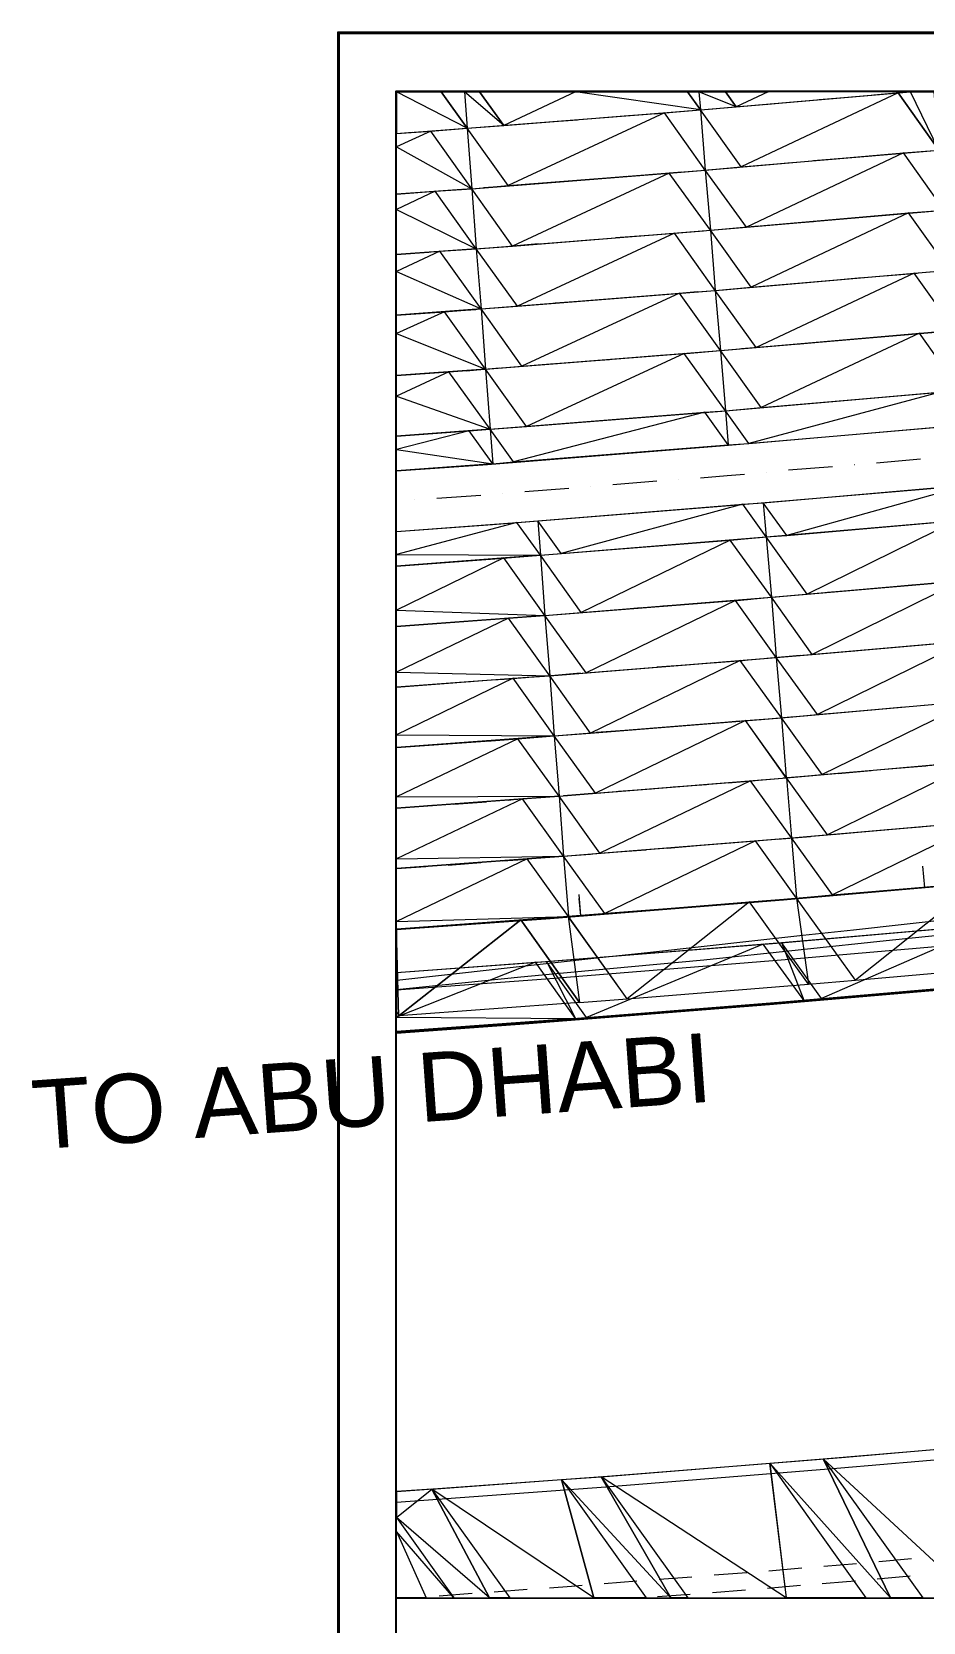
# Model space of a CAD drawing. Header units: inches. Extents: x -0.6 to 32.5, y 0.8 to 22.6.
# Drawn here: x -0.62 to 3.06, y 16.02 to 22.59 of the extents above; entities that cross this region are included whole.
import ezdxf

# ---------------------------------------------------------------- set-up
doc = ezdxf.new("R2010")
doc.units = ezdxf.units.IN
doc.header["$MEASUREMENT"] = 0
doc.layers.add('PDF_Geometry', color=7, linetype='Continuous', true_color=0xa5a5a5)
doc.layers.add('PDF_Text', color=7, linetype='Continuous')
doc.styles.add('PDF Arial', font='arial.ttf')

msp = doc.modelspace()

# ---------------------------------------------------------------- linework, layer by layer
at = {"layer": 'PDF_Geometry', "color": 7, "lineweight": 0}
for points in [[(32.4989, 22.5905), (0.6506, 22.5839), (0.6439, 22.5905), (32.4989, 22.5905)], [(0.6506, 22.5839), (0.6439, 22.5905), (0.6506, 0.7872), (0.6506, 22.5839)], [(0.6439, 22.5905), (0.6506, 0.7872), (0.6439, 0.7789), (0.6439, 22.5905)], [(32.4989, 22.5839), (32.4989, 22.5905), (0.6506, 22.5839), (32.4989, 22.5839)], [(27.7256, 16.1206), (27.7256, 22.3439), (0.8839, 22.3439), (0.8839, 16.1206), (27.7256, 16.1206)], [(3.0672, 19.0556), (3.0589, 19.1439)], [(1.6472, 18.9389), (1.6406, 19.0272)], [(1.6472, 18.9389), (1.6406, 19.0106)]]:
    msp.add_lwpolyline(points, dxfattribs=at)
at = {"layer": 'PDF_Geometry', "color": 7, "lineweight": 25}
msp.add_lwpolyline([(27.7256, 1.0256), (27.7256, 22.3439), (0.8839, 22.3439), (0.8839, 1.0256), (27.7256, 1.0256)], dxfattribs=at)
at = {"layer": 'PDF_Geometry', "color": 254, "lineweight": 0, "true_color": 0xdcdcdc}
for points in [[(0.8856, 22.1706), (1.1772, 22.1922), (0.8856, 22.3422), (0.8856, 22.1706)], [(1.1772, 22.1922), (0.8856, 22.3422), (1.0706, 22.3422), (1.1772, 22.1922)], [(1.0706, 22.3422), (1.1672, 22.3422), (1.1772, 22.1922), (1.0706, 22.3422)], [(1.1772, 22.1922), (1.3289, 22.2039), (1.1672, 22.3422), (1.1772, 22.1922)], [(1.3289, 22.2039), (1.1672, 22.3422), (1.2289, 22.3422), (1.3289, 22.2039)], [(1.2289, 22.3422), (1.6256, 22.3422), (1.3289, 22.2039), (1.2289, 22.3422)], [(1.3289, 22.2039), (2.1406, 22.2689), (1.6256, 22.3422), (1.3289, 22.2039)], [(2.1406, 22.2689), (1.6256, 22.3422), (2.0872, 22.3422), (2.1406, 22.2689)], [(2.0872, 22.3422), (2.1339, 22.3422), (2.1406, 22.2689), (2.0872, 22.3422)], [(2.1406, 22.2689), (2.2889, 22.2806), (2.1339, 22.3422), (2.1406, 22.2689)], [(2.2889, 22.2806), (2.1339, 22.3422), (2.2439, 22.3422), (2.2889, 22.2806)], [(2.9572, 22.3389), (2.3089, 22.0322), (2.1406, 22.2689), (2.9572, 22.3389)], [(2.2439, 22.3422), (2.4206, 22.3422), (2.2889, 22.2806), (2.2439, 22.3422)], [(2.4206, 22.3422), (2.2889, 22.2806), (3.0089, 22.3422), (2.4206, 22.3422)], [(3.1256, 22.1022), (2.9572, 22.3389), (2.3089, 22.0322), (3.1256, 22.1022)], [(2.9572, 22.3389), (3.1256, 22.1022), (3.0089, 22.3422), (2.9572, 22.3389)], [(3.1256, 22.1022), (3.0089, 22.3422), (3.1039, 22.3422), (3.1256, 22.1022)], [(1.9922, 22.2556), (1.3472, 21.9555), (1.1772, 22.1922), (1.9922, 22.2556)], [(2.1606, 22.0189), (1.9922, 22.2556), (1.3472, 21.9555), (2.1606, 22.0189)], [(2.1406, 22.2689), (2.1606, 22.0189), (1.9922, 22.2556), (2.1406, 22.2689)], [(2.3089, 22.0322), (2.1406, 22.2689), (2.1606, 22.0189), (2.3089, 22.0322)], [(0.8856, 22.1706), (1.0272, 22.1806), (0.8856, 22.1156), (0.8856, 22.1706)], [(1.0272, 22.1806), (0.8856, 22.1156), (1.1972, 21.9422), (1.0272, 22.1806)], [(1.1772, 22.1922), (1.1972, 21.9422), (1.0272, 22.1806), (1.1772, 22.1922)], [(1.3472, 21.9556), (1.1772, 22.1922), (1.1972, 21.9422), (1.3472, 21.9556)], [(0.8856, 22.1156), (1.1972, 21.9422), (0.8856, 21.9206), (0.8856, 22.1156)], [(2.9789, 22.0905), (2.3306, 21.7839), (2.1606, 22.0189), (2.9789, 22.0905)], [(3.1472, 21.8539), (2.9789, 22.0905), (2.3306, 21.7839), (3.1472, 21.8539)], [(3.1256, 22.1022), (3.1472, 21.8539), (2.9789, 22.0905), (3.1256, 22.1022)], [(2.0122, 22.0072), (1.3656, 21.7055), (1.1972, 21.9422), (2.0122, 22.0072)], [(2.1822, 21.7706), (2.0122, 22.0072), (1.3656, 21.7055), (2.1822, 21.7706)], [(2.1606, 22.0189), (2.1822, 21.7706), (2.0122, 22.0072), (2.1606, 22.0189)], [(2.3306, 21.7839), (2.1606, 22.0189), (2.1822, 21.7706), (2.3306, 21.7839)], [(1.1972, 21.9422), (1.2156, 21.6939), (1.0456, 21.9322), (1.1972, 21.9422)], [(1.3656, 21.7056), (1.1972, 21.9422), (1.2156, 21.6939), (1.3656, 21.7056)], [(0.8856, 21.9206), (1.0456, 21.9322), (0.8856, 21.8572), (0.8856, 21.9206)], [(1.0456, 21.9322), (0.8856, 21.8572), (1.2156, 21.6939), (1.0456, 21.9322)], [(0.8856, 21.8572), (1.2156, 21.6939), (0.8856, 21.6706), (0.8856, 21.8572)], [(3.0006, 21.8422), (2.3506, 21.5355), (2.1822, 21.7706), (3.0006, 21.8422)], [(3.1689, 21.6056), (3.0006, 21.8422), (2.3506, 21.5355), (3.1689, 21.6056)], [(3.1472, 21.8539), (3.1689, 21.6056), (3.0006, 21.8422), (3.1472, 21.8539)], [(2.0339, 21.7589), (1.3856, 21.4572), (1.2156, 21.6939), (2.0339, 21.7589)], [(2.2022, 21.5222), (2.0339, 21.7589), (1.3856, 21.4572), (2.2022, 21.5222)], [(2.1822, 21.7706), (2.2022, 21.5222), (2.0339, 21.7589), (2.1822, 21.7706)], [(2.3506, 21.5356), (2.1822, 21.7706), (2.2022, 21.5222), (2.3506, 21.5356)], [(0.8856, 21.6706), (1.0656, 21.6839), (0.8856, 21.6006), (0.8856, 21.6706)], [(1.0656, 21.6839), (0.8856, 21.6006), (1.2356, 21.4456), (1.0656, 21.6839)], [(1.2156, 21.6939), (1.2356, 21.4456), (1.0656, 21.6839), (1.2156, 21.6939)], [(1.3856, 21.4572), (1.2156, 21.6939), (1.2356, 21.4456), (1.3856, 21.4572)], [(0.8856, 21.6006), (1.2356, 21.4456), (0.8856, 21.4206), (0.8856, 21.6006)], [(3.0239, 21.5939), (2.3705, 21.2872), (2.2022, 21.5222), (3.0239, 21.5939)], [(3.1922, 21.3572), (3.0239, 21.5939), (2.3705, 21.2872), (3.1922, 21.3572)], [(3.1689, 21.6056), (3.1922, 21.3572), (3.0239, 21.5939), (3.1689, 21.6056)], [(2.0539, 21.5106), (1.4039, 21.2089), (1.2356, 21.4456), (2.0539, 21.5106)], [(2.2239, 21.2739), (2.0539, 21.5106), (1.4039, 21.2089), (2.2239, 21.2739)], [(2.2022, 21.5222), (2.2239, 21.2739), (2.0539, 21.5106), (2.2022, 21.5222)], [(2.3706, 21.2872), (2.2022, 21.5222), (2.2239, 21.2739), (2.3706, 21.2872)], [(0.8856, 21.4206), (1.0839, 21.4339), (0.8856, 21.3439), (0.8856, 21.4206)], [(1.0839, 21.4339), (0.8856, 21.3439), (1.2539, 21.1972), (1.0839, 21.4339)], [(1.2356, 21.4456), (1.2539, 21.1972), (1.0839, 21.4339), (1.2356, 21.4456)], [(1.4039, 21.2089), (1.2356, 21.4456), (1.2539, 21.1972), (1.4039, 21.2089)], [(3.1922, 21.3572), (3.2139, 21.1089), (3.0456, 21.3456), (3.1922, 21.3572)], [(0.8856, 21.3439), (1.2539, 21.1972), (0.8856, 21.1706), (0.8856, 21.3439)], [(3.0456, 21.3456), (2.3922, 21.0389), (2.2239, 21.2739), (3.0456, 21.3456)], [(3.2139, 21.1089), (3.0456, 21.3456), (2.3922, 21.0389), (3.2139, 21.1089)], [(2.0739, 21.2622), (1.4222, 20.9606), (1.2539, 21.1972), (2.0739, 21.2622)], [(2.2439, 21.0256), (2.0739, 21.2622), (1.4222, 20.9606), (2.2439, 21.0256)], [(2.2239, 21.2739), (2.2439, 21.0256), (2.0739, 21.2622), (2.2239, 21.2739)], [(2.3922, 21.0389), (2.2239, 21.2739), (2.2439, 21.0256), (2.3922, 21.0389)], [(0.8856, 21.1706), (1.1022, 21.1856), (0.8856, 21.0856), (0.8856, 21.1706)], [(1.1022, 21.1856), (0.8856, 21.0856), (1.2722, 20.9489), (1.1022, 21.1856)], [(1.2539, 21.1972), (1.2722, 20.9489), (1.1022, 21.1856), (1.2539, 21.1972)], [(1.4222, 20.9606), (1.2539, 21.1972), (1.2722, 20.9489), (1.4222, 20.9606)], [(3.1306, 21.1022), (2.3406, 20.8906), (2.2439, 21.0255), (3.1306, 21.1022)], [(3.2272, 20.9672), (3.1306, 21.1022), (2.3406, 20.8906), (3.2272, 20.9672)], [(0.8856, 21.0856), (1.2722, 20.9489), (0.8856, 20.9206), (0.8856, 21.0856)], [(2.2439, 21.0256), (2.2556, 20.8839), (2.1589, 21.0189), (2.2439, 21.0256)], [(2.3406, 20.8906), (2.2439, 21.0256), (2.2556, 20.8839), (2.3406, 20.8906)], [(2.1589, 21.0189), (1.3689, 20.8139), (1.2722, 20.9489), (2.1589, 21.0189)], [(2.2556, 20.8839), (2.1589, 21.0189), (1.3689, 20.8139), (2.2556, 20.8839)], [(0.8856, 20.9206), (1.1856, 20.9422), (0.8856, 20.8656), (0.8856, 20.9206)], [(1.1856, 20.9422), (0.8856, 20.8656), (1.2839, 20.8056), (1.1856, 20.9422)], [(1.2722, 20.9489), (1.2839, 20.8056), (1.1856, 20.9422), (1.2722, 20.9489)], [(1.3689, 20.8139), (1.2722, 20.9489), (1.2839, 20.8056), (1.3689, 20.8139)], [(0.8856, 20.8656), (1.2839, 20.8056), (0.8856, 20.7772), (0.8856, 20.8656)], [(3.2489, 20.7189), (2.4972, 20.5106), (2.4006, 20.6456), (3.2489, 20.7189)], [(3.3456, 20.5839), (3.2489, 20.7189), (2.4972, 20.5106), (3.3456, 20.5839)], [(2.3156, 20.6389), (1.5656, 20.4356), (1.4689, 20.5706), (2.3156, 20.6389)], [(2.4122, 20.5039), (2.3156, 20.6389), (1.5656, 20.4356), (2.4122, 20.5039)], [(2.4006, 20.6456), (2.4122, 20.5039), (2.3156, 20.6389), (2.4006, 20.6456)], [(2.4972, 20.5106), (2.4006, 20.6456), (2.4122, 20.5039), (2.4972, 20.5106)], [(0.8856, 20.5272), (1.3822, 20.5639), (0.8856, 20.4322), (0.8856, 20.5272)], [(1.3822, 20.5639), (0.8856, 20.4322), (1.4806, 20.4289), (1.3822, 20.5639)], [(1.4689, 20.5706), (1.4806, 20.4289), (1.3822, 20.5639), (1.4689, 20.5706)], [(1.5656, 20.4356), (1.4689, 20.5706), (1.4806, 20.4289), (1.5656, 20.4356)], [(3.1989, 20.5722), (2.5822, 20.2672), (2.4122, 20.5039), (3.1989, 20.5722)], [(3.3672, 20.3356), (3.1989, 20.5722), (2.5822, 20.2672), (3.3672, 20.3356)], [(2.4122, 20.5039), (2.4339, 20.2556), (2.2639, 20.4906), (2.4122, 20.5039)], [(2.5822, 20.2672), (2.4122, 20.5039), (2.4339, 20.2556), (2.5822, 20.2672)], [(0.8856, 20.4322), (1.4806, 20.4289), (0.8856, 20.3839), (0.8856, 20.4322)], [(2.2639, 20.4906), (1.6489, 20.1922), (1.4806, 20.4289), (2.2639, 20.4906)], [(2.4339, 20.2556), (2.2639, 20.4906), (1.6489, 20.1922), (2.4339, 20.2556)], [(0.8856, 20.3839), (1.3289, 20.4172), (0.8856, 20.2022), (0.8856, 20.3839)], [(1.3289, 20.4172), (0.8856, 20.2022), (1.4989, 20.1789), (1.3289, 20.4172)], [(1.4806, 20.4289), (1.4989, 20.1789), (1.3289, 20.4172), (1.4806, 20.4289)], [(1.6489, 20.1922), (1.4806, 20.4289), (1.4989, 20.1789), (1.6489, 20.1922)], [(3.2222, 20.3239), (2.6022, 20.0189), (2.4339, 20.2556), (3.2222, 20.3239)], [(3.3906, 20.0872), (3.2222, 20.3239), (2.6022, 20.0189), (3.3906, 20.0872)], [(2.2856, 20.2422), (1.6689, 19.9422), (1.4989, 20.1789), (2.2856, 20.2422)], [(2.4539, 20.0056), (2.2856, 20.2422), (1.6689, 19.9422), (2.4539, 20.0056)], [(2.4339, 20.2556), (2.4539, 20.0056), (2.2856, 20.2422), (2.4339, 20.2556)], [(2.6022, 20.0189), (2.4339, 20.2556), (2.4539, 20.0056), (2.6022, 20.0189)], [(0.8856, 20.2022), (1.4989, 20.1789), (0.8856, 20.1339), (0.8856, 20.2022)], [(0.8856, 20.1339), (1.3489, 20.1689), (0.8856, 19.9455), (0.8856, 20.1339)], [(1.3489, 20.1689), (0.8856, 19.9455), (1.5189, 19.9306), (1.3489, 20.1689)], [(1.4989, 20.1789), (1.5189, 19.9306), (1.3489, 20.1689), (1.4989, 20.1789)], [(1.6689, 19.9422), (1.4989, 20.1789), (1.5189, 19.9306), (1.6689, 19.9422)], [(3.2439, 20.0755), (2.6239, 19.7706), (2.4539, 20.0056), (3.2439, 20.0755)], [(3.4122, 19.8389), (3.2439, 20.0755), (2.6239, 19.7706), (3.4122, 19.8389)], [(2.3056, 19.9939), (1.6872, 19.6939), (1.5189, 19.9305), (2.3056, 19.9939)], [(2.4756, 19.7572), (2.3056, 19.9939), (1.6872, 19.6939), (2.4756, 19.7572)], [(2.4539, 20.0056), (2.4756, 19.7572), (2.3056, 19.9939), (2.4539, 20.0056)], [(2.6239, 19.7706), (2.4539, 20.0056), (2.4756, 19.7572), (2.6239, 19.7706)], [(0.8856, 19.9455), (1.5189, 19.9306), (0.8856, 19.8839), (0.8856, 19.9455)], [(0.8856, 19.8839), (1.3672, 19.9206), (0.8856, 19.6872), (0.8856, 19.8839)], [(1.3672, 19.9206), (0.8856, 19.6872), (1.5372, 19.6822), (1.3672, 19.9206)], [(1.5189, 19.9306), (1.5372, 19.6822), (1.3672, 19.9206), (1.5189, 19.9306)], [(1.6872, 19.6939), (1.5189, 19.9306), (1.5372, 19.6822), (1.6872, 19.6939)], [(3.2672, 19.8272), (2.6439, 19.5222), (2.4756, 19.7572), (3.2672, 19.8272)], [(3.4356, 19.5905), (3.2672, 19.8272), (2.6439, 19.5222), (3.4356, 19.5905)], [(2.3272, 19.7456), (1.7072, 19.4455), (1.5372, 19.6822), (2.3272, 19.7456)], [(2.4956, 19.5089), (2.3272, 19.7456), (1.7072, 19.4455), (2.4956, 19.5089)], [(2.4756, 19.7572), (2.4955, 19.5089), (2.3272, 19.7455), (2.4756, 19.7572)], [(2.6439, 19.5222), (2.4756, 19.7572), (2.4955, 19.5089), (2.6439, 19.5222)], [(0.8856, 19.6872), (1.5372, 19.6822), (0.8856, 19.6339), (0.8856, 19.6872)], [(0.8856, 19.6339), (1.3872, 19.6706), (0.8856, 19.4306), (0.8856, 19.6339)], [(1.3872, 19.6706), (0.8856, 19.4306), (1.5572, 19.4339), (1.3872, 19.6706)], [(1.5372, 19.6822), (1.5572, 19.4339), (1.3872, 19.6706), (1.5372, 19.6822)], [(1.7072, 19.4456), (1.5372, 19.6822), (1.5572, 19.4339), (1.7072, 19.4456)], [(3.2889, 19.5789), (2.6656, 19.2739), (2.4956, 19.5089), (3.2889, 19.5789)], [(3.4572, 19.3422), (3.2889, 19.5789), (2.6656, 19.2739), (3.4572, 19.3422)], [(2.3472, 19.4972), (1.7256, 19.1972), (1.5572, 19.4339), (2.3472, 19.4972)], [(2.5172, 19.2606), (2.3472, 19.4972), (1.7256, 19.1972), (2.5172, 19.2606)], [(2.4956, 19.5089), (2.5172, 19.2606), (2.3472, 19.4972), (2.4956, 19.5089)], [(2.6656, 19.2739), (2.4956, 19.5089), (2.5172, 19.2606), (2.6656, 19.2739)], [(0.8856, 19.4306), (1.5572, 19.4339), (0.8856, 19.3839), (0.8856, 19.4306)], [(0.8856, 19.3839), (1.4056, 19.4222), (0.8856, 19.1739), (0.8856, 19.3839)], [(1.4056, 19.4222), (0.8856, 19.1739), (1.5756, 19.1856), (1.4056, 19.4222)], [(1.5572, 19.4339), (1.5756, 19.1856), (1.4056, 19.4222), (1.5572, 19.4339)], [(1.7256, 19.1972), (1.5572, 19.4339), (1.5756, 19.1856), (1.7256, 19.1972)], [(3.3106, 19.3306), (2.6856, 19.0256), (2.5172, 19.2606), (3.3106, 19.3306)], [(3.4806, 19.0939), (3.3106, 19.3306), (2.6856, 19.0256), (3.4806, 19.0939)], [(2.3689, 19.2489), (1.7456, 18.9489), (1.5756, 19.1856), (2.3689, 19.2489)], [(2.5372, 19.0122), (2.3689, 19.2489), (1.7456, 18.9489), (2.5372, 19.0122)], [(2.5172, 19.2606), (2.5372, 19.0122), (2.3689, 19.2489), (2.5172, 19.2606)], [(2.6856, 19.0256), (2.5172, 19.2606), (2.5372, 19.0122), (2.6856, 19.0256)], [(0.8856, 19.1739), (1.5756, 19.1856), (0.8856, 19.1339), (0.8856, 19.1739)], [(1.5756, 19.1856), (1.5956, 18.9356), (1.4256, 19.1739), (1.5756, 19.1856)], [(1.7456, 18.9489), (1.5756, 19.1856), (1.5956, 18.9356), (1.7456, 18.9489)], [(0.8856, 19.1339), (1.4256, 19.1739), (0.8856, 18.9156), (0.8856, 19.1339)], [(1.4256, 19.1739), (0.8856, 18.9156), (1.5956, 18.9356), (1.4256, 19.1739)], [(3.2872, 19.0772), (2.7806, 18.6739), (2.5372, 19.0122), (3.2872, 19.0772)], [(3.5306, 18.7389), (3.2872, 19.0772), (2.7806, 18.6739), (3.5306, 18.7389)], [(2.3439, 18.9972), (1.8389, 18.5956), (1.5956, 18.9356), (2.3439, 18.9972)], [(2.5872, 18.6572), (2.3439, 18.9972), (1.8389, 18.5956), (2.5872, 18.6572)], [(2.5372, 19.0122), (2.5872, 18.6572), (2.3439, 18.9972), (2.5372, 19.0122)], [(2.7806, 18.6739), (2.5372, 19.0122), (2.5872, 18.6572), (2.7806, 18.6739)], [(0.8856, 18.9156), (1.5956, 18.9356), (0.8856, 18.8839), (0.8856, 18.9156)], [(0.8956, 18.5256), (0.8856, 18.8839), (1.3989, 18.9222), (0.8956, 18.5256)], [(1.3989, 18.9222), (1.6422, 18.5805), (0.8956, 18.5255), (1.3989, 18.9222)], [(1.5955, 18.9356), (1.6422, 18.5806), (1.3989, 18.9222), (1.5955, 18.9356)], [(1.8389, 18.5956), (1.5955, 18.9356), (1.6422, 18.5806), (1.8389, 18.5956)], [(0.8856, 18.5422), (0.8956, 18.5256), (0.8856, 18.8839), (0.8856, 18.5422)], [(0.8856, 18.5239), (0.8856, 18.5422), (0.8956, 18.5256), (0.8856, 18.5239)], [(2.9256, 16.1222), (2.4272, 16.6789), (2.6472, 16.6956), (2.9256, 16.1222)], [(3.2689, 16.1222), (2.6472, 16.6956), (3.1389, 16.7372), (3.2689, 16.1222)], [(3.0589, 16.1222), (3.2689, 16.1222), (2.6472, 16.6956), (3.0589, 16.1222)], [(2.9256, 16.1222), (2.6472, 16.6956), (3.0589, 16.1222), (2.9256, 16.1222)], [(2.0189, 16.1222), (1.5672, 16.6106), (1.7306, 16.6222), (2.0189, 16.1222)], [(2.4955, 16.1222), (1.7306, 16.6222), (2.4272, 16.6789), (2.4955, 16.1222)], [(2.0889, 16.1222), (2.4955, 16.1222), (1.7306, 16.6222), (2.0889, 16.1222)], [(2.0189, 16.1222), (1.7306, 16.6222), (2.0889, 16.1222), (2.0189, 16.1222)], [(2.8239, 16.1222), (2.9256, 16.1222), (2.4272, 16.6789), (2.8239, 16.1222)], [(2.4956, 16.1222), (2.4272, 16.6789), (2.8239, 16.1222), (2.4956, 16.1222)], [(1.2706, 16.1222), (0.8856, 16.4539), (1.0322, 16.5706), (1.2706, 16.1222)], [(0.8856, 16.4539), (1.0322, 16.5706), (0.8856, 16.5606), (0.8856, 16.4539)], [(1.7006, 16.1222), (1.0322, 16.5706), (1.5672, 16.6106), (1.7006, 16.1222)], [(1.3539, 16.1222), (1.7006, 16.1222), (1.0322, 16.5706), (1.3539, 16.1222)], [(1.2706, 16.1222), (1.0322, 16.5706), (1.3539, 16.1222), (1.2706, 16.1222)], [(1.9172, 16.1222), (2.0189, 16.1222), (1.5672, 16.6106), (1.9172, 16.1222)], [(1.7006, 16.1222), (1.5672, 16.6106), (1.9172, 16.1222), (1.7006, 16.1222)], [(1.1222, 16.1222), (1.2706, 16.1222), (0.8856, 16.4539), (1.1222, 16.1222)], [(1.1222, 16.1222), (0.8856, 16.3956), (0.8856, 16.4539), (1.1222, 16.1222)], [(0.8856, 16.1222), (0.8856, 16.3956), (1.0089, 16.1222), (0.8856, 16.1222)], [(1.0089, 16.1222), (1.1222, 16.1222), (0.8856, 16.3956), (1.0089, 16.1222)]]:
    msp.add_lwpolyline(points, dxfattribs=at)
at = {"layer": 'PDF_Geometry', "lineweight": 0}
for points in [[(2.8572, 22.3306), (2.9939, 22.3422)], [(2.1772, 22.2706), (2.3139, 22.2839)], [(2.4039, 22.2906), (2.5406, 22.3022)], [(2.6306, 22.3106), (2.7672, 22.3222)], [(1.2706, 22.1989), (1.4072, 22.2106)], [(1.4972, 22.2172), (1.6339, 22.2272)], [(1.7239, 22.2356), (1.8606, 22.2456)], [(1.9506, 22.2522), (2.0872, 22.2639)], [(0.8856, 22.1706), (0.9522, 22.1755)], [(1.0439, 22.1822), (1.1572, 22.1906), (1.1789, 22.1922)], [(2.8339, 22.0772), (2.9706, 22.0889)], [(1.9272, 22.0006), (2.0639, 22.0122)], [(2.1539, 22.0189), (2.2906, 22.0306)], [(2.3806, 22.0389), (2.5172, 22.0506)], [(2.6072, 22.0589), (2.7439, 22.0706)], [(1.2472, 21.9472), (1.3822, 21.9572)], [(1.4739, 21.9655), (1.6106, 21.9756)], [(1.7006, 21.9822), (1.8372, 21.9939)], [(0.8856, 21.9206), (0.9289, 21.9239)], [(1.0206, 21.9306), (1.1556, 21.9406)], [(2.6972, 21.8156), (2.8339, 21.8272)], [(2.9239, 21.8356), (3.0606, 21.8472)], [(1.7906, 21.7406), (1.9272, 21.7506)], [(2.0172, 21.7572), (2.1539, 21.7689)], [(2.2439, 21.7772), (2.3806, 21.7889)], [(2.4706, 21.7956), (2.6072, 21.8072)], [(0.8856, 21.6706), (1.0189, 21.6806)], [(1.1106, 21.6872), (1.1956, 21.6922), (1.2456, 21.6972)], [(1.3372, 21.7039), (1.4722, 21.7156)], [(1.5639, 21.7222), (1.6989, 21.7322)], [(2.4472, 21.5439), (2.5822, 21.5556)], [(2.6739, 21.5639), (2.8089, 21.5755)], [(2.9005, 21.5822), (3.0356, 21.5939)], [(1.7672, 21.4872), (1.9022, 21.4989)], [(1.9939, 21.5056), (2.1289, 21.5172)], [(2.2206, 21.5239), (2.3556, 21.5356)], [(0.8856, 21.4206), (0.9956, 21.4289)], [(1.0872, 21.4356), (1.2139, 21.4439), (1.2222, 21.4456)], [(1.3139, 21.4522), (1.4489, 21.4622)], [(1.5406, 21.4706), (1.6756, 21.4806)], [(2.9906, 21.3405), (3.1256, 21.3522)], [(0.8856, 20.9206), (1.2522, 20.9472), (2.2289, 21.0239), (3.2039, 21.1089), (4.1789, 21.1989), (5.1539, 21.2956)], [(2.3106, 21.2822), (2.4456, 21.2939)], [(2.5372, 21.3006), (2.6722, 21.3122)], [(2.7639, 21.3206), (2.8989, 21.3322)], [(1.4039, 21.2089), (1.5389, 21.2206)], [(1.6306, 21.2272), (1.7656, 21.2372)], [(1.8572, 21.2456), (1.9922, 21.2556)], [(2.0839, 21.2622), (2.2072, 21.2722), (2.2189, 21.2739)], [(0.8856, 20.7772), (1.2622, 20.8039), (2.2406, 20.8822), (3.2172, 20.9656), (4.1922, 21.0572), (5.1689, 21.1539)], [(0.8856, 20.7772), (1.2622, 20.8039), (2.2406, 20.8822), (3.2172, 20.9656), (4.1922, 21.0572), (5.1689, 21.1539)], [(0.9489, 21.1756), (1.0856, 21.1856)], [(1.1756, 21.1906), (1.2322, 21.1956), (1.3122, 21.2022)], [(0.8856, 20.5272), (1.2822, 20.5556), (2.2606, 20.6339), (3.2389, 20.7172), (4.2172, 20.8089), (5.1939, 20.9072)], [(0.8856, 20.5272), (1.2822, 20.5556), (2.2606, 20.6339), (3.2389, 20.7172), (4.2172, 20.8089), (5.1939, 20.9072)], [(2.8672, 20.8106), (3.0489, 20.8272)], [(0.8856, 20.3839), (1.2922, 20.4139), (2.2722, 20.4922), (3.2522, 20.5756), (4.2306, 20.6672), (5.2089, 20.7656)], [(2.1406, 20.7489), (2.2506, 20.7572), (2.3222, 20.7639)], [(2.4139, 20.7722), (2.4139, 20.7722)], [(2.5039, 20.7806), (2.6856, 20.7956)], [(2.7755, 20.8039), (2.7772, 20.8039)], [(1.4156, 20.6922), (1.5972, 20.7056)], [(1.6872, 20.7139), (1.6872, 20.7139)], [(1.7789, 20.7206), (1.9606, 20.7356)], [(2.0506, 20.7422), (2.0506, 20.7422)], [(0.9606, 20.6572), (0.9606, 20.6572)], [(1.0522, 20.6639), (1.2339, 20.6772)], [(1.3239, 20.6839), (1.3239, 20.6839)], [(2.8922, 20.2956), (3.0289, 20.3072)], [(2.2122, 20.2372), (2.2922, 20.2422), (2.3489, 20.2472)], [(2.4389, 20.2556), (2.5756, 20.2672)], [(2.6656, 20.2756), (2.8022, 20.2872)], [(1.3056, 20.1656), (1.3106, 20.1656), (1.4422, 20.1756)], [(1.5322, 20.1822), (1.6689, 20.1939)], [(1.7589, 20.2005), (1.8956, 20.2122)], [(1.9856, 20.2189), (2.1222, 20.2289)], [(0.8856, 20.1339), (0.9889, 20.1422)], [(1.0789, 20.1489), (1.2156, 20.1589)], [(2.8689, 20.0422), (3.0056, 20.0539)], [(1.9622, 19.9672), (2.0989, 19.9772)], [(2.1889, 19.9839), (2.3139, 19.9939), (2.3256, 19.9956)], [(2.4156, 20.0039), (2.5522, 20.0156)], [(2.6422, 20.0222), (2.7789, 20.0339)], [(1.0556, 19.8972), (1.1922, 19.9072)], [(1.2822, 19.9139), (1.3305, 19.9172), (1.4189, 19.9239)], [(1.5089, 19.9306), (1.6456, 19.9422)], [(1.7356, 19.9489), (1.8722, 19.9589)], [(0.8856, 19.8839), (0.9639, 19.8906)], [(2.6189, 19.7706), (2.7556, 19.7822)], [(2.8456, 19.7906), (2.9822, 19.8022)], [(1.9389, 19.7139), (2.0756, 19.7256)], [(2.1656, 19.7322), (2.3022, 19.7439)], [(2.3922, 19.7506), (2.5289, 19.7622)], [(1.0322, 19.6456), (1.1672, 19.6556)], [(1.2589, 19.6606), (1.3489, 19.6672), (1.3956, 19.6722)], [(1.4856, 19.6789), (1.6222, 19.6889)], [(1.7122, 19.6972), (1.8489, 19.7072)], [(0.8856, 19.6339), (0.9406, 19.6389)], [(2.4822, 19.5089), (2.6189, 19.5206)], [(2.7089, 19.5272), (2.8456, 19.5389)], [(2.9356, 19.5472), (3.0722, 19.5589)], [(1.5756, 19.4356), (1.7122, 19.4472)], [(1.8022, 19.4539), (1.9389, 19.4639)], [(2.0289, 19.4722), (2.1656, 19.4822)], [(2.2556, 19.4889), (2.3539, 19.4972), (2.3922, 19.5006)], [(0.8956, 19.3856), (1.0306, 19.3956)], [(1.1222, 19.4006), (1.2572, 19.4106)], [(1.3489, 19.4172), (1.3672, 19.4189), (1.4856, 19.4289)], [(0.8856, 18.8839), (1.3806, 18.9206), (2.3772, 18.9989), (3.3722, 19.0839), (4.3672, 19.1772), (5.3622, 19.2755)], [(2.2322, 19.2372), (2.3689, 19.2489)], [(2.4589, 19.2556), (2.5956, 19.2672)], [(2.6856, 19.2756), (2.8222, 19.2872)], [(2.9122, 19.2956), (3.0489, 19.3072)], [(1.5522, 19.1839), (1.6872, 19.1939)], [(1.7789, 19.2022), (1.9156, 19.2122)], [(2.0056, 19.2189), (2.1422, 19.2306)], [(0.8856, 19.1339), (1.0072, 19.1422)], [(1.0989, 19.1489), (1.2339, 19.1589)], [(1.3256, 19.1656), (1.3872, 19.1706), (1.4606, 19.1772)], [(0.8856, 18.7056), (1.5006, 18.7506), (2.4722, 18.8272), (3.4422, 18.9122), (4.4122, 19.0022), (5.3806, 19.0989)], [(0.8856, 16.5606), (1.7572, 16.6239), (2.7239, 16.7022), (3.6889, 16.7855), (4.6539, 16.8756), (5.6172, 16.9722)], [(0.8856, 16.5172), (1.7506, 16.5806), (2.7206, 16.6589), (3.6872, 16.7422), (4.6556, 16.8339), (5.6222, 16.9306)], [(2.1972, 16.2172), (2.3322, 16.2272)], [(2.4239, 16.2339), (2.5589, 16.2456)], [(2.6505, 16.2522), (2.7856, 16.2639)], [(2.8772, 16.2722), (3.0122, 16.2839)], [(1.5172, 16.1639), (1.6089, 16.1706), (1.6522, 16.1739)], [(1.7439, 16.1806), (1.8789, 16.1922)], [(1.9706, 16.1989), (2.1056, 16.2089)], [(2.4172, 16.1622), (2.5539, 16.1739)], [(2.6439, 16.1806), (2.7439, 16.1889), (2.7806, 16.1922)], [(2.8706, 16.2005), (3.0072, 16.2122)], [(0.9356, 16.1222), (0.9722, 16.1239)], [(1.0622, 16.1306), (1.1989, 16.1406)], [(1.2889, 16.1472), (1.4256, 16.1572)], [(1.9639, 16.1272), (2.0989, 16.1372)], [(2.1906, 16.1439), (2.3272, 16.1556)]]:
    msp.add_lwpolyline(points, dxfattribs=at)
at = {"layer": 'PDF_Geometry', "color": 1, "lineweight": 0}
msp.add_lwpolyline([(0.8856, 18.8822), (1.5022, 18.9272), (2.4839, 19.0056), (3.4656, 19.0905), (4.4456, 19.1822), (5.4256, 19.2806), (27.7239, 21.5872)], dxfattribs=at)
at = {"layer": 'PDF_Geometry', "color": 2, "lineweight": 0}
for points in [[(0.8856, 18.4622), (1.4056, 18.4989), (2.4006, 18.5772), (3.3956, 18.6622), (4.3906, 18.7556), (5.3839, 18.8539), (27.7239, 21.1639)], [(0.8856, 18.7056), (1.5056, 18.7506), (2.4756, 18.8289), (3.4439, 18.9122), (4.4122, 19.0022), (5.3806, 19.0989)], [(3.3422, 18.9039), (2.6406, 18.5972), (2.4756, 18.8289), (3.3422, 18.9039)], [(3.5056, 18.6722), (3.3422, 18.9039), (2.6406, 18.5972), (3.5056, 18.6722)], [(2.4005, 18.8222), (1.6706, 18.5189), (1.5056, 18.7506), (2.4005, 18.8222)], [(2.5672, 18.5905), (2.4005, 18.8222), (1.6706, 18.5189), (2.5672, 18.5905)], [(2.4756, 18.8289), (2.5672, 18.5906), (2.4006, 18.8222), (2.4756, 18.8289)], [(2.6406, 18.5972), (2.4756, 18.8289), (2.5672, 18.5906), (2.6406, 18.5972)], [(0.8856, 18.7056), (1.4606, 18.7472), (0.8856, 18.5206), (0.8856, 18.7056)], [(1.4606, 18.7472), (0.8856, 18.5206), (1.6256, 18.5156), (1.4606, 18.7472)], [(1.5056, 18.7506), (1.6256, 18.5156), (1.4606, 18.7472), (1.5056, 18.7506)], [(1.6706, 18.5189), (1.5056, 18.7506), (1.6256, 18.5156), (1.6706, 18.5189)], [(0.8856, 18.5206), (1.6256, 18.5156), (0.8856, 18.4606), (0.8856, 18.5206)]]:
    msp.add_lwpolyline(points, dxfattribs=at)
at = {"layer": 'PDF_Geometry', "color": 7, "lineweight": 30}
msp.add_lwpolyline([(0.8856, 18.4556), (1.4322, 18.4956), (2.4256, 18.5739), (3.4206, 18.6589), (4.4139, 18.7522), (5.4056, 18.8506), (19.1889, 20.2756)], dxfattribs=at)
at = {"layer": 'PDF_Geometry', "color": 9, "lineweight": 5, "true_color": 0xbababa}
msp.add_lwpolyline([(6.6406, 19.2322), (6.0289, 19.1689), (5.5256, 19.1122), (5.1756, 19.0789), (4.6456, 19.0172), (4.6322, 19.0289), (4.3939, 19.0022), (4.1056, 18.9689), (3.7189, 18.9239), (3.3256, 18.8789), (2.9339, 18.8389), (2.5439, 18.7972), (2.1556, 18.7556), (1.7672, 18.7206), (1.3989, 18.6856), (1.0072, 18.6456), (0.8856, 18.6339)], dxfattribs=at)
at = {"layer": 'PDF_Geometry', "color": 7, "lineweight": 13}
for points in [[(1.4556, 18.9256), (1.4606, 18.9256), (2.4372, 19.0039), (3.0122, 19.0539)], [(0.8856, 18.6339), (1.5022, 18.6789), (2.4739, 18.7572), (3.4456, 18.8406), (4.4172, 18.9306), (5.3872, 19.0289)]]:
    msp.add_lwpolyline(points, dxfattribs=at)
at = {"layer": 'PDF_Geometry', "color": 7, "lineweight": 20}
for points in [[(2.6939, 19.0239), (3.2272, 19.0706)], [(1.8956, 18.9589), (2.4289, 19.0022)], [(2.5172, 19.0089), (2.6056, 19.0172)], [(1.0956, 18.8989), (1.5022, 18.9272), (1.6289, 18.9389)], [(1.7189, 18.9456), (1.8072, 18.9522)], [(0.9189, 18.8856), (1.0072, 18.8922)]]:
    msp.add_lwpolyline(points, dxfattribs=at)
at = {"layer": 'PDF_Geometry', "color": 9, "lineweight": 5, "true_color": 0xbababa}
msp.add_arc((177.93, -1576.9031), 1605.3676, 95.3686327, 96.3315584, dxfattribs=at)

# ---------------------------------------------------------------- texts
at = {"layer": 'PDF_Text', "insert": (-0.6081, 17.9697), "char_height": 0.285026, "attachment_point": 7, "rotation": 4.04838, "style": 'PDF Arial'}
msp.add_mtext('\\W1.000839;TO ABU DHABI', dxfattribs=at)

doc.saveas('drawing.dxf')
